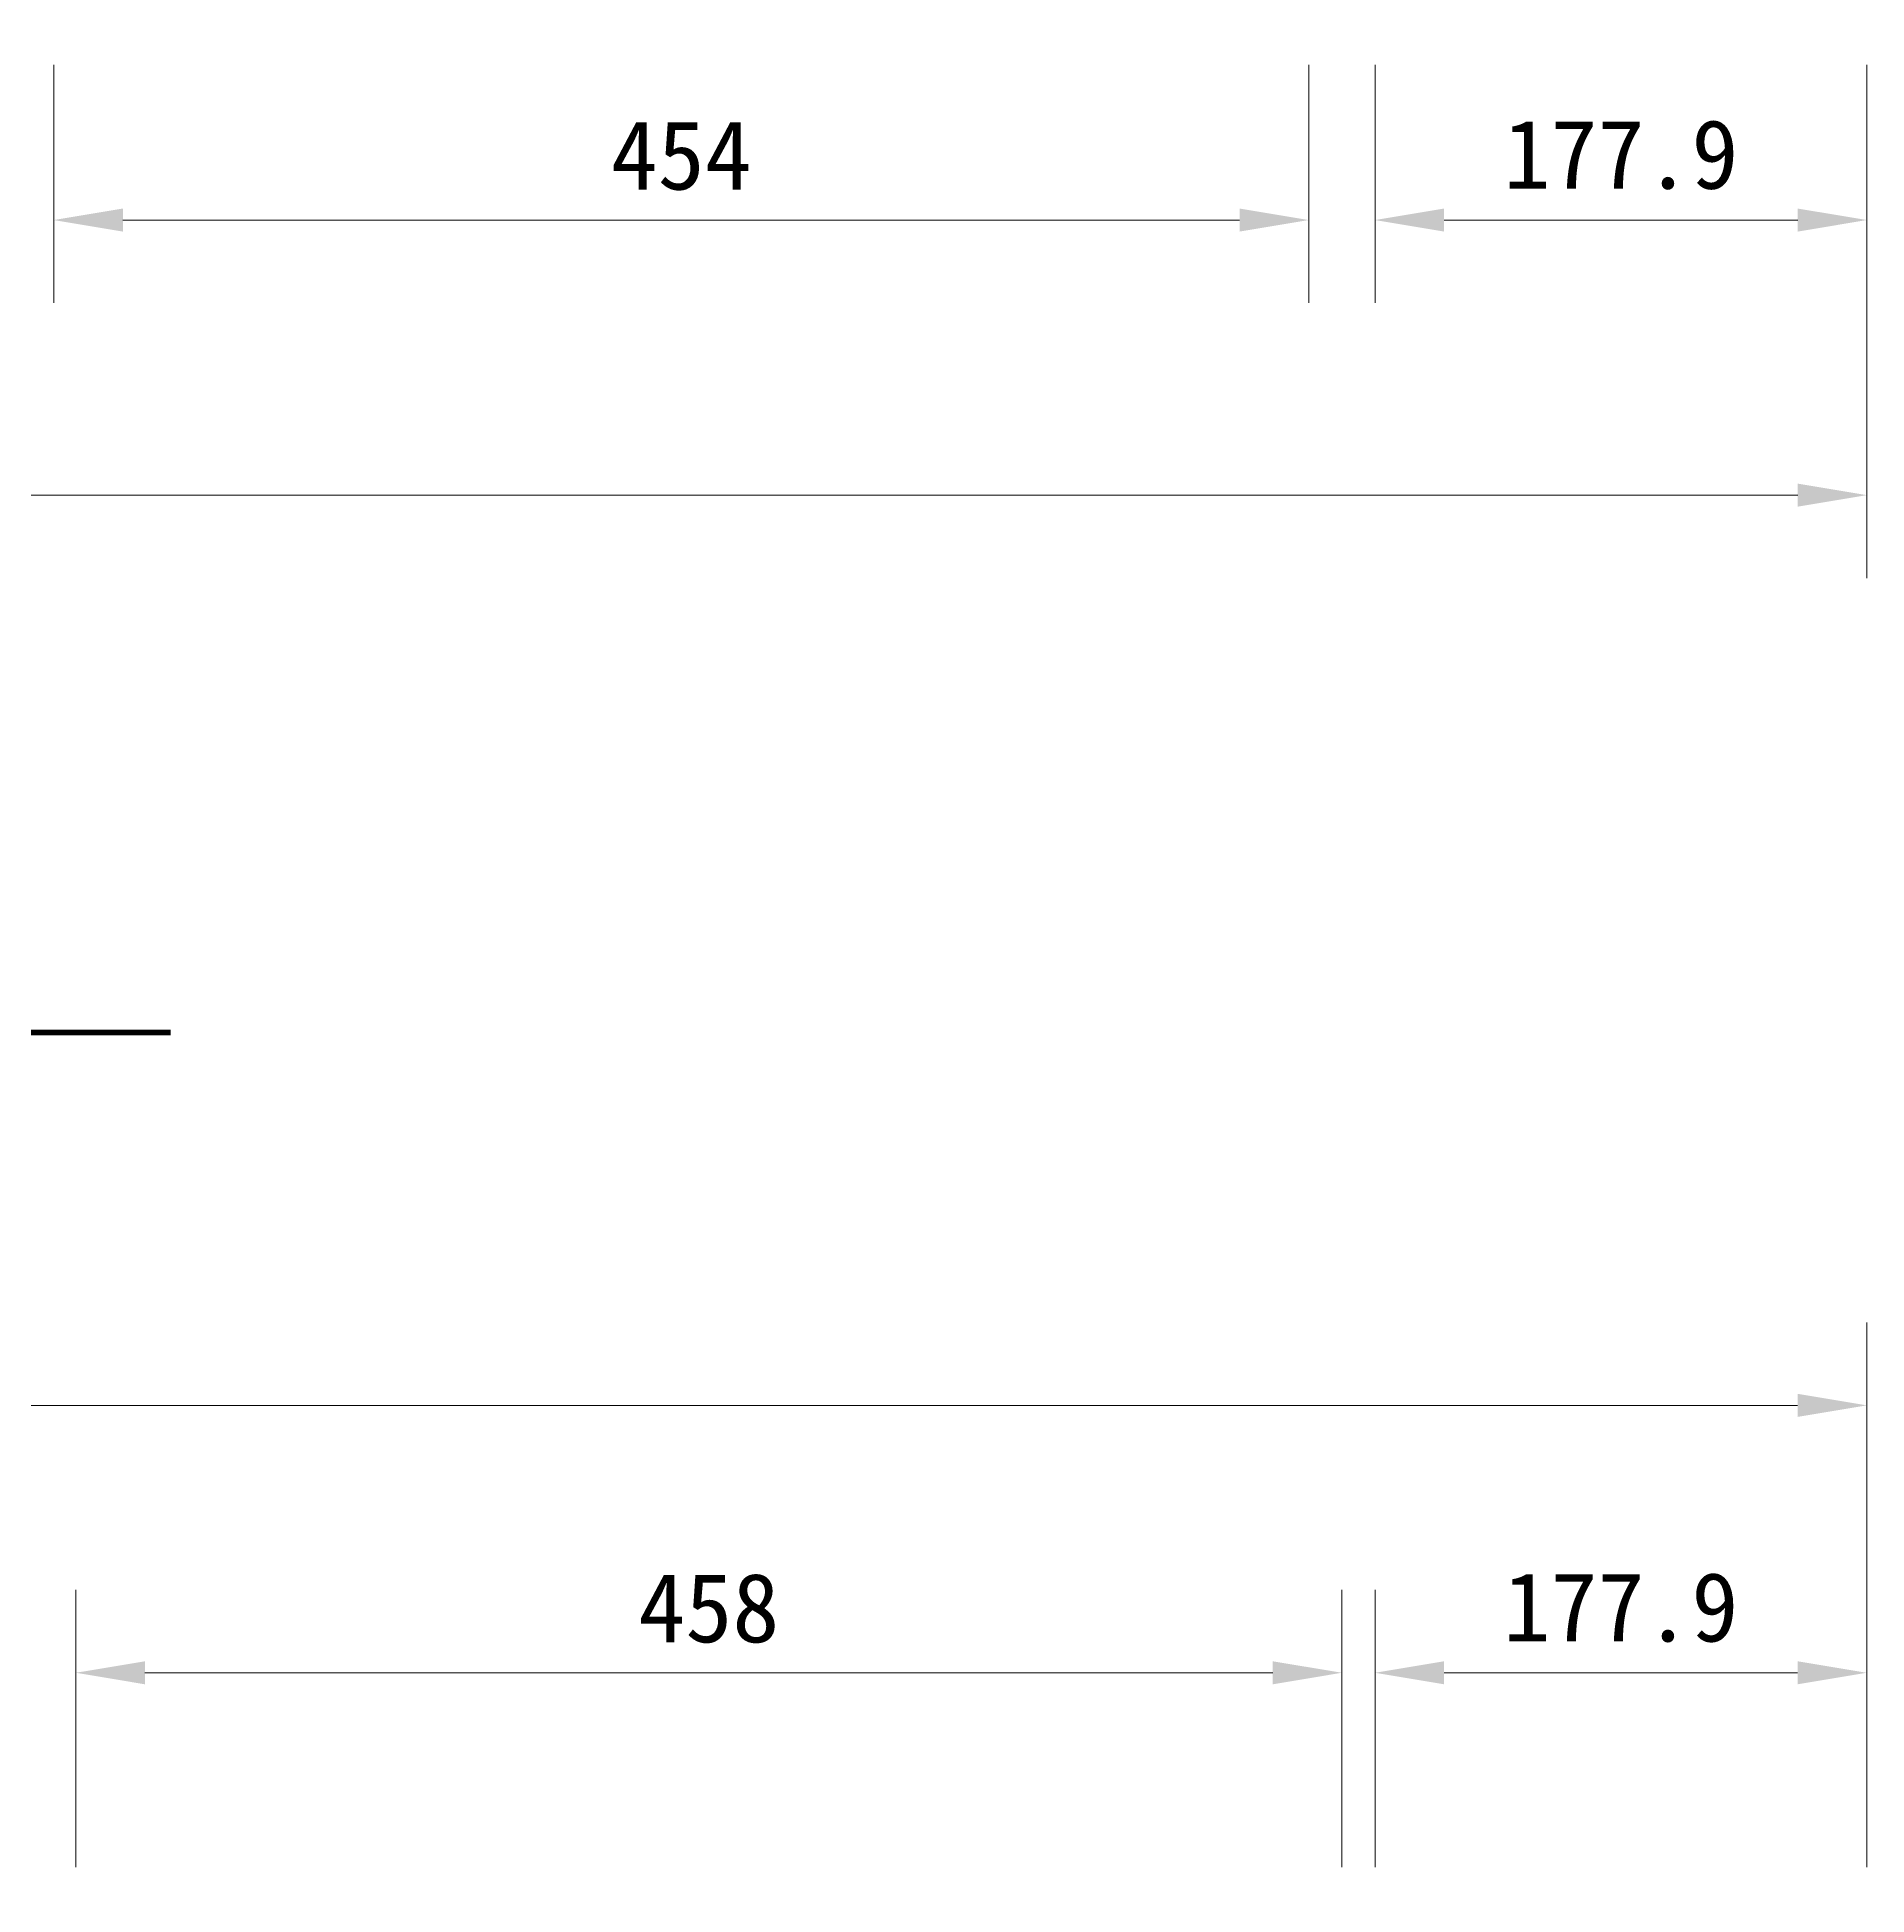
# Model space of a CAD drawing. Header units: centimetres. Extents: x 1966 to 8787, y 7398 to 12383.
# Drawn here: x 3931 to 4593, y 10038 to 10710 of the extents above; entities that cross this region are included whole.
import ezdxf

# ---------------------------------------------------------------- set-up
doc = ezdxf.new("R2010")
doc.units = ezdxf.units.CM
doc.header["$PDMODE"] = 35
doc.styles.add('文2.5', font='kaiu.ttf', dxfattribs={"height": 2.5})
doc.dimstyles.new('DIM2.5', dxfattribs={"dimtxt": 2.5, "dimasz": 2.5, "dimexe": 3, "dimexo": 1, "dimgap": 1, "dimtad": 1, "dimdec": 1, "dimdsep": 46, "dimtxsty": '文2.5', "dimcen": 0, "dimadec": 0, "dimazin": 0, "dimtfac": 1, "dimtdec": 1, "dimtmove": 0, "dimatfit": 3, "dimfxl": 1, "dimlwd": 15, "dimlwe": 15, "dimarcsym": 0})

# ---------------------------------------------------------------- blocks, each defined once
blk = doc.blocks.new('*D14')
at = {"color": 0, "linetype": 'Continuous', "lineweight": 15, "transparency": 16777216}
for p, q in [((3936.97, 10699.93), (3936.97, 10613.84)), ((4390.97, 10699.93), (4390.97, 10613.84)), ((3961.97, 10643.84), (4365.97, 10643.84))]:
    blk.add_line(p, q, dxfattribs=at)
at = {"color": 0, "transparency": 16777216}
for points in [[(3961.97, 10648), (3961.97, 10639.67), (3936.97, 10643.84)], [(4365.97, 10648), (4365.97, 10639.67), (4390.97, 10643.84)]]:
    blk.add_solid(points, dxfattribs=at)
at = {"layer": 'DEFPOINTS', "color": 0, "transparency": 16777216}
for p in [(3936.97, 10709.93), (4390.97, 10709.93), (4390.97, 10643.84)]:
    blk.add_point(p, dxfattribs=at)
at = {"color": 0, "transparency": 16777216, "insert": (4163.97, 10667.16), "char_height": 25, "attachment_point": 5, "style": '文2.5'}
blk.add_mtext('454', dxfattribs=at)
blk = doc.blocks.new('*D15')
at = {"color": 0, "linetype": 'Continuous', "lineweight": 15, "transparency": 16777216}
for p, q in [((4414.97, 10699.99), (4414.97, 10613.84)), ((4592.9, 10699.93), (4592.9, 10613.84)), ((4439.97, 10643.84), (4567.9, 10643.84))]:
    blk.add_line(p, q, dxfattribs=at)
at = {"color": 0, "transparency": 16777216}
for points in [[(4439.97, 10648), (4439.97, 10639.67), (4414.97, 10643.84)], [(4567.9, 10648), (4567.9, 10639.67), (4592.9, 10643.84)]]:
    blk.add_solid(points, dxfattribs=at)
at = {"layer": 'DEFPOINTS', "color": 0, "transparency": 16777216}
for p in [(4414.97, 10709.99), (4592.9, 10709.93), (4592.9, 10643.84)]:
    blk.add_point(p, dxfattribs=at)
at = {"color": 0, "transparency": 16777216, "insert": (4503.93, 10667.46), "char_height": 25, "attachment_point": 5, "style": '文2.5'}
blk.add_mtext('177.9', dxfattribs=at)
blk = doc.blocks.new('*D16')
at = {"color": 0, "linetype": 'Continuous', "lineweight": 15, "transparency": 16777216}
for p, q in [((2322.97, 10699.99), (2322.97, 10514.34)), ((4592.9, 10699.93), (4592.9, 10514.34)), ((2347.97, 10544.34), (4567.9, 10544.34))]:
    blk.add_line(p, q, dxfattribs=at)
at = {"color": 0, "transparency": 16777216}
for points in [[(2347.97, 10548.5), (2347.97, 10540.17), (2322.97, 10544.34)], [(4567.9, 10548.5), (4567.9, 10540.17), (4592.9, 10544.34)]]:
    blk.add_solid(points, dxfattribs=at)
at = {"layer": 'DEFPOINTS', "color": 0, "transparency": 16777216}
for p in [(2322.97, 10709.99), (4592.9, 10709.93), (4592.9, 10544.34)]:
    blk.add_point(p, dxfattribs=at)
at = {"color": 0, "transparency": 16777216, "insert": (3457.26, 10567.96), "char_height": 25, "attachment_point": 5, "style": '文2.5'}
blk.add_mtext('2269.9', dxfattribs=at)
blk = doc.blocks.new('*D145')
at = {"color": 0, "linetype": 'Continuous', "lineweight": 15, "transparency": 16777216}
for p, q in [((3944.97, 10048.07), (3944.97, 10148.39)), ((4402.97, 10048.07), (4402.97, 10148.39)), ((3969.97, 10118.39), (4377.97, 10118.39))]:
    blk.add_line(p, q, dxfattribs=at)
at = {"color": 0, "transparency": 16777216}
for points in [[(3969.97, 10122.55), (3969.97, 10114.22), (3944.97, 10118.39)], [(4377.97, 10122.55), (4377.97, 10114.22), (4402.97, 10118.39)]]:
    blk.add_solid(points, dxfattribs=at)
at = {"layer": 'DEFPOINTS', "color": 0, "transparency": 16777216}
for p in [(4402.97, 10118.39), (3944.97, 10038.07), (4402.97, 10038.07)]:
    blk.add_point(p, dxfattribs=at)
at = {"color": 0, "transparency": 16777216, "insert": (4173.97, 10141.71), "char_height": 25, "attachment_point": 5, "style": '文2.5'}
blk.add_mtext('458', dxfattribs=at)
blk = doc.blocks.new('*D146')
at = {"color": 0, "linetype": 'Continuous', "lineweight": 15, "transparency": 16777216}
for p, q in [((4414.97, 10048.07), (4414.97, 10148.39)), ((4592.87, 10048.07), (4592.87, 10148.39)), ((4439.97, 10118.39), (4567.87, 10118.39))]:
    blk.add_line(p, q, dxfattribs=at)
at = {"color": 0, "transparency": 16777216}
for points in [[(4439.97, 10122.55), (4439.97, 10114.22), (4414.97, 10118.39)], [(4567.87, 10122.55), (4567.87, 10114.22), (4592.87, 10118.39)]]:
    blk.add_solid(points, dxfattribs=at)
at = {"layer": 'DEFPOINTS', "color": 0, "transparency": 16777216}
for p in [(4592.87, 10118.39), (4414.97, 10038.07), (4592.87, 10038.07)]:
    blk.add_point(p, dxfattribs=at)
at = {"color": 0, "transparency": 16777216, "insert": (4503.92, 10142.01), "char_height": 25, "attachment_point": 5, "style": '文2.5'}
blk.add_mtext('177.9', dxfattribs=at)
blk = doc.blocks.new('*D148')
at = {"color": 0, "linetype": 'Continuous', "lineweight": 15, "transparency": 16777216}
for p, q in [((2322.97, 10048.13), (2322.97, 10245.11)), ((4592.87, 10048.13), (4592.87, 10245.11)), ((2347.97, 10215.11), (4567.87, 10215.11))]:
    blk.add_line(p, q, dxfattribs=at)
at = {"color": 0, "transparency": 16777216}
for points in [[(2347.97, 10219.28), (2347.97, 10210.95), (2322.97, 10215.11)], [(4567.87, 10219.28), (4567.87, 10210.95), (4592.87, 10215.11)]]:
    blk.add_solid(points, dxfattribs=at)
at = {"layer": 'DEFPOINTS', "color": 0, "transparency": 16777216}
for p in [(4592.87, 10215.11), (2322.97, 10038.13), (4592.87, 10038.13)]:
    blk.add_point(p, dxfattribs=at)
at = {"color": 0, "transparency": 16777216, "insert": (3457.92, 10238.73), "char_height": 25, "attachment_point": 5, "style": '文2.5'}
blk.add_mtext('2269.9', dxfattribs=at)

msp = doc.modelspace()

# ---------------------------------------------------------------- linework, layer by layer
at = {"const_width": 2}
msp.add_lwpolyline([(3139.85, 10349.99), (3979.3, 10349.99)], dxfattribs=at)

# ---------------------------------------------------------------- dimensions: what is measured, and where the dimension line sits
dim = msp.add_linear_dim(base=(4592.9, 10544.34), p1=(2322.97, 10709.99), p2=(4592.9, 10709.93), dimstyle='DIM2.5')
dim.commit()
dim.dimension.update_dxf_attribs({"geometry": '*D16', "text_midpoint": (3457.26, 10544.34), "dimtype": 160})
for base, p1, p2, picture, middle in [((4390.97, 10643.84), (3936.97, 10709.93), (4390.97, 10709.93), '*D14', (4163.97, 10667.16)), ((4592.9, 10643.84), (4414.97, 10709.99), (4592.9, 10709.93), '*D15', (4503.93, 10667.46)), ((4592.87, 10215.11), (2322.97, 10038.13), (4592.87, 10038.13), '*D148', (3457.92, 10238.73)), ((4402.97, 10118.39), (3944.97, 10038.07), (4402.97, 10038.07), '*D145', (4173.97, 10141.71)), ((4592.87, 10118.39), (4414.97, 10038.07), (4592.87, 10038.07), '*D146', (4503.92, 10142.01))]:
    dim = msp.add_linear_dim(base=base, p1=p1, p2=p2, dimstyle='DIM2.5')
    dim.commit()
    dim.dimension.update_dxf_attribs({"geometry": picture, "text_midpoint": middle})

doc.saveas('drawing.dxf')
